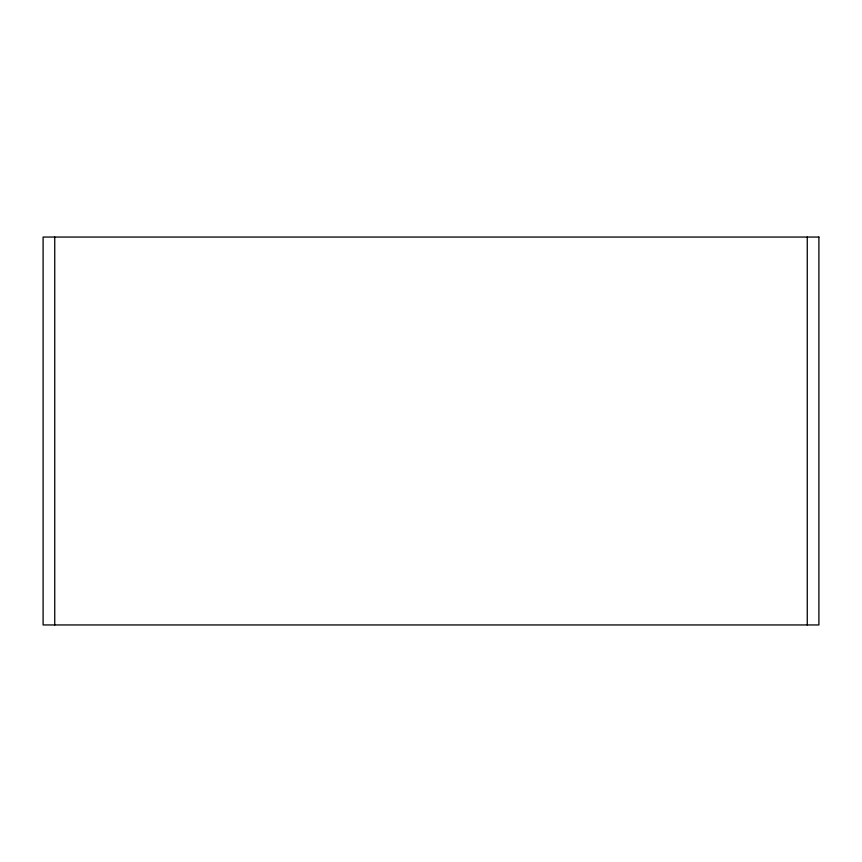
<?xml version="1.0" encoding="UTF-8"?>
<svg xmlns="http://www.w3.org/2000/svg" width="862" height="862" viewBox="0 0 862 862"><rect width="100%" height="100%" fill="white"/><g stroke="black" fill="none" stroke-linecap="round" stroke-linejoin="round"><path stroke-width="1.29" d="M807.263 237.05L807.263 624.95M54.737 237.05L54.737 624.95M818.9 237.05L43.1 237.05L43.1 624.95L818.9 624.95L818.9 237.05"/></g></svg>
